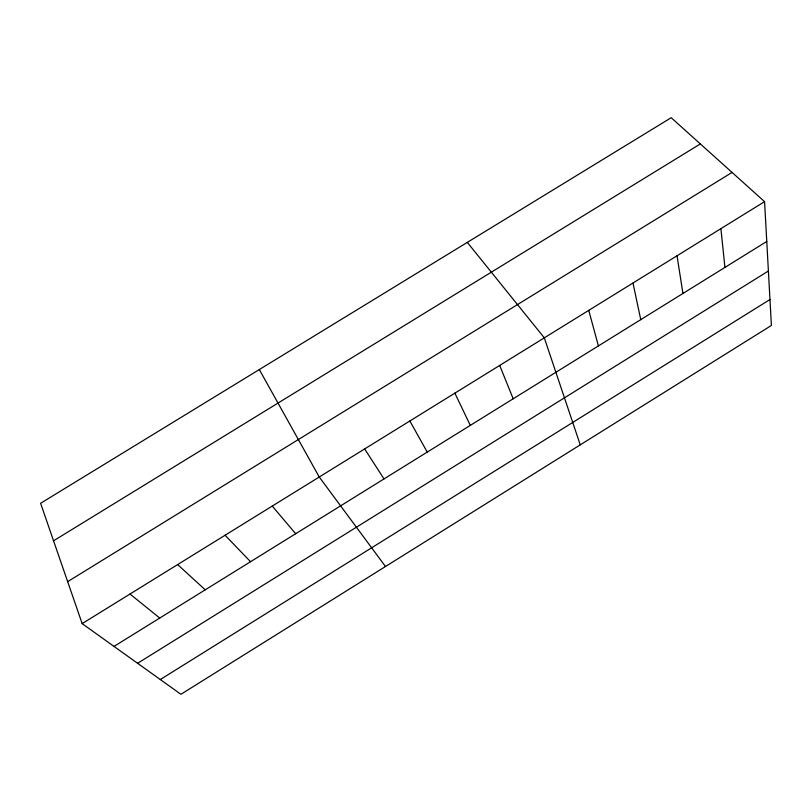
<?xml version="1.0" encoding="UTF-8"?>
<svg xmlns="http://www.w3.org/2000/svg" width="812" height="812" viewBox="0 0 812 812"><rect width="100%" height="100%" fill="white"/><g stroke="black" fill="none" stroke-linecap="round" stroke-linejoin="round"><path stroke-width="1.22" d="M137.604 663.282L768.396 271.015M160.299 679.532L769.969 299.516M114.025 646.413L766.761 241.468M82.154 623.616L764.569 201.65L671.199 117.71L40.6 503.288L82.154 623.616L180.924 694.29L771.4 325.46L764.569 201.65M67.67 581.646L732.059 172.428M53.562 540.802L700.36 143.927M130.001 594.029L159.731 618.054M177.635 564.573L205.243 589.827M225.056 535.25L250.553 561.711M272.253 506.069L295.669 533.728M467.306 242.382L544.314 337.843L580.255 444.854M385.487 566.512L319.248 477.009L259.312 369.551M364.649 448.934L384.005 478.918M409.857 420.981L427.244 452.101M454.872 393.15L470.3 425.386M499.684 365.43L513.184 398.783M588.741 310.367L598.403 345.912M632.984 283.012L640.759 319.644M677.035 255.77L682.933 293.477M720.894 228.649L724.933 267.422"/></g></svg>
